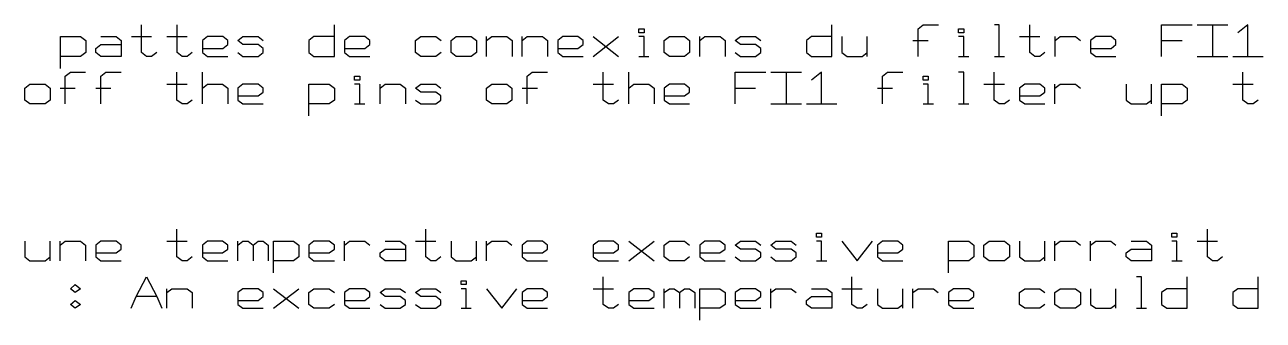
# Model space of a CAD drawing. Extents: x 0 to 1189, y 35 to 806.
# Drawn here: x 481.9 to 625.8, y 578.6 to 612.9 of the extents above; entities that cross this region are included whole.
import ezdxf

# ---------------------------------------------------------------- set-up
doc = ezdxf.new("R2010")
doc.units = 0
doc.layers.add('1', color=1, linetype='CONTINUOUS')

msp = doc.modelspace()

# ---------------------------------------------------------------- linework, layer by layer
at = {"layer": '1'}
for p, q in [((495.5, 609.7), (495.5, 612.9)), ((499.63, 609.7), (499.63, 612.9)), ((517.9, 609.23), (517.9, 612.9)), ((575.65, 609.23), (575.65, 612.9)), ((585.68, 612.45), (586.25, 612.9)), ((586.25, 612.9), (588.03, 612.9)), ((595.1, 612.9), (594.53, 612.9)), ((595.1, 609.23), (595.1, 612.9)), ((598.65, 609.7), (598.65, 612.9)), ((613.95, 609.23), (613.95, 612.9)), ((613.95, 612.9), (617.5, 612.9)), ((618.08, 612.9), (621.63, 612.9)), ((619.85, 612.9), (619.85, 609.23)), ((623.98, 612.9), (622.8, 611.98)), ((623.98, 609.23), (623.98, 612.9)), ((486.08, 607.85), (486.08, 611.53)), ((486.08, 611.53), (488.43, 611.53)), ((488.43, 611.53), (489.03, 611.08)), ((490.78, 611.53), (492.55, 611.53)), ((492.55, 611.53), (493.15, 611.08)), ((494.33, 611.53), (496.68, 611.53)), ((498.45, 611.53), (500.8, 611.53)), ((503.15, 611.53), (502.58, 611.08)), ((504.93, 611.53), (503.15, 611.53)), ((505.53, 611.08), (504.93, 611.53)), ((506.7, 611.08), (507.28, 611.53)), ((507.28, 611.53), (509.05, 611.53)), ((509.05, 611.53), (509.65, 611.08)), ((515.53, 611.53), (514.95, 611.08)), ((517.9, 611.53), (515.53, 611.53)), ((519.65, 611.53), (519.08, 611.08)), ((521.43, 611.53), (519.65, 611.53)), ((522.03, 611.08), (521.43, 611.53)), ((527.33, 611.08), (527.93, 611.53)), ((527.93, 611.53), (529.68, 611.53)), ((529.68, 611.53), (530.28, 611.08)), ((531.45, 611.08), (532.05, 611.53)), ((532.05, 611.53), (533.8, 611.53)), ((533.8, 611.53), (534.4, 611.08)), ((535.58, 609.23), (535.58, 611.53)), ((535.58, 611.08), (536.18, 611.53)), ((536.18, 611.53), (537.93, 611.53)), ((537.93, 611.53), (538.53, 611.08)), ((539.7, 609.23), (539.7, 611.53)), ((539.7, 611.08), (540.3, 611.53)), ((540.3, 611.53), (542.05, 611.53)), ((542.05, 611.53), (542.65, 611.08)), ((544.43, 611.53), (543.83, 611.08)), ((546.18, 611.53), (544.43, 611.53)), ((546.78, 611.08), (546.18, 611.53)), ((547.95, 609.23), (550.9, 611.53)), ((547.95, 611.53), (550.9, 609.23)), ((553.25, 611.98), (553.25, 612.45)), ((553.25, 612.45), (553.85, 612.45)), ((553.85, 611.98), (553.25, 611.98)), ((553.85, 611.53), (553.25, 611.53)), ((553.85, 612.45), (553.85, 611.98)), ((553.85, 609.23), (553.85, 611.53)), ((556.2, 611.08), (556.8, 611.53)), ((556.8, 611.53), (558.55, 611.53)), ((558.55, 611.53), (559.15, 611.08)), ((560.33, 609.23), (560.33, 611.53)), ((560.33, 611.08), (560.93, 611.53)), ((560.93, 611.53), (562.68, 611.53)), ((562.68, 611.53), (563.28, 611.08)), ((564.45, 611.08), (565.05, 611.53)), ((565.05, 611.53), (566.8, 611.53)), ((566.8, 611.53), (567.4, 611.08)), ((573.3, 611.53), (572.7, 611.08)), ((575.65, 611.53), (573.3, 611.53)), ((576.83, 611.53), (576.83, 609.7)), ((579.78, 609.23), (579.78, 611.53)), ((585.68, 609.23), (585.68, 612.45)), ((590.38, 611.98), (590.38, 612.45)), ((590.38, 612.45), (590.98, 612.45)), ((590.98, 611.98), (590.38, 611.98)), ((590.98, 611.53), (590.38, 611.53)), ((590.98, 612.45), (590.98, 611.98)), ((590.98, 609.23), (590.98, 611.53)), ((597.45, 611.53), (599.83, 611.53)), ((601.58, 609.23), (601.58, 611.53)), ((601.58, 611.08), (602.18, 611.53)), ((602.18, 611.53), (603.95, 611.53)), ((603.95, 611.53), (604.53, 611.08)), ((606.3, 611.53), (605.7, 611.08)), ((608.08, 611.53), (606.3, 611.53)), ((608.65, 611.08), (608.08, 611.53)), ((489.03, 611.08), (489.03, 609.7)), ((490.2, 610.15), (490.78, 610.6)), ((490.2, 609.7), (490.2, 610.15)), ((490.78, 610.6), (493.15, 610.6)), ((493.15, 611.08), (493.15, 609.23)), ((502.58, 611.08), (502.58, 609.7)), ((502.58, 610.15), (504.93, 610.15)), ((504.93, 610.15), (505.53, 610.6)), ((505.53, 610.6), (505.53, 611.08)), ((507.28, 610.6), (506.7, 611.08)), ((509.05, 610.6), (507.28, 610.6)), ((509.65, 610.15), (509.05, 610.6)), ((509.65, 609.7), (509.65, 610.15)), ((514.95, 611.08), (514.95, 609.7)), ((519.08, 611.08), (519.08, 609.7)), ((519.08, 610.15), (521.43, 610.15)), ((521.43, 610.15), (522.03, 610.6)), ((522.03, 610.6), (522.03, 611.08)), ((527.33, 609.7), (527.33, 611.08)), ((531.45, 609.7), (531.45, 611.08)), ((534.4, 611.08), (534.4, 609.7)), ((538.53, 611.08), (538.53, 609.23)), ((542.65, 611.08), (542.65, 609.23)), ((543.83, 611.08), (543.83, 609.7)), ((543.83, 610.15), (546.18, 610.15)), ((546.18, 610.15), (546.78, 610.6)), ((546.78, 610.6), (546.78, 611.08)), ((556.2, 609.7), (556.2, 611.08)), ((559.15, 611.08), (559.15, 609.7)), ((563.28, 611.08), (563.28, 609.23)), ((565.05, 610.6), (564.45, 611.08)), ((566.8, 610.6), (565.05, 610.6)), ((567.4, 610.15), (566.8, 610.6)), ((567.4, 609.7), (567.4, 610.15)), ((572.7, 611.08), (572.7, 609.7)), ((585.08, 611.08), (586.85, 611.08)), ((605.7, 611.08), (605.7, 609.7)), ((605.7, 610.15), (608.08, 610.15)), ((608.08, 610.15), (608.65, 610.6)), ((608.65, 610.6), (608.65, 611.08)), ((613.95, 611.08), (616.33, 611.08)), ((488.43, 609.23), (486.08, 609.23)), ((489.03, 609.7), (488.43, 609.23)), ((490.78, 609.23), (490.2, 609.7)), ((493.15, 609.23), (490.78, 609.23)), ((496.08, 609.23), (495.5, 609.7)), ((496.68, 609.23), (496.08, 609.23)), ((497.28, 609.7), (496.68, 609.23)), ((500.23, 609.23), (499.63, 609.7)), ((500.8, 609.23), (500.23, 609.23)), ((501.4, 609.7), (500.8, 609.23)), ((502.58, 609.7), (503.15, 609.23)), ((503.15, 609.23), (505.53, 609.23)), ((506.7, 609.7), (507.28, 609.23)), ((507.28, 609.23), (509.05, 609.23)), ((509.05, 609.23), (509.65, 609.7)), ((514.95, 609.7), (515.53, 609.23)), ((515.53, 609.23), (517.9, 609.23)), ((519.08, 609.7), (519.65, 609.23)), ((519.65, 609.23), (522.03, 609.23)), ((527.93, 609.23), (527.33, 609.7)), ((529.68, 609.23), (527.93, 609.23)), ((530.28, 609.7), (529.68, 609.23)), ((532.05, 609.23), (531.45, 609.7)), ((533.8, 609.23), (532.05, 609.23)), ((534.4, 609.7), (533.8, 609.23)), ((543.83, 609.7), (544.43, 609.23)), ((544.43, 609.23), (546.78, 609.23)), ((553.25, 609.23), (554.43, 609.23)), ((556.8, 609.23), (556.2, 609.7)), ((558.55, 609.23), (556.8, 609.23)), ((559.15, 609.7), (558.55, 609.23)), ((564.45, 609.7), (565.05, 609.23)), ((565.05, 609.23), (566.8, 609.23)), ((566.8, 609.23), (567.4, 609.7)), ((572.7, 609.7), (573.3, 609.23)), ((573.3, 609.23), (575.65, 609.23)), ((576.83, 609.7), (577.43, 609.23)), ((577.43, 609.23), (579.2, 609.23)), ((579.2, 609.23), (579.78, 609.7)), ((590.38, 609.23), (591.58, 609.23)), ((594.53, 609.23), (595.7, 609.23)), ((599.23, 609.23), (598.65, 609.7)), ((599.83, 609.23), (599.23, 609.23)), ((600.4, 609.7), (599.83, 609.23)), ((605.7, 609.7), (606.3, 609.23)), ((606.3, 609.23), (608.65, 609.23)), ((618.08, 609.23), (621.63, 609.23)), ((622.23, 609.23), (625.75, 609.23)), ((486.65, 606.93), (487.25, 607.4)), ((486.65, 603.73), (486.65, 606.93)), ((487.25, 607.4), (489.02, 607.4)), ((490.77, 606.93), (491.37, 607.4)), ((490.77, 603.73), (490.77, 606.93)), ((491.37, 607.4), (493.15, 607.4)), ((499.62, 604.18), (499.62, 607.4)), ((502.57, 603.73), (502.57, 607.4)), ((520.25, 606.48), (520.25, 606.93)), ((520.25, 606.93), (520.85, 606.93)), ((520.85, 606.93), (520.85, 606.48)), ((540.3, 606.93), (540.87, 607.4)), ((540.3, 603.73), (540.3, 606.93)), ((540.87, 607.4), (542.65, 607.4)), ((549.12, 604.18), (549.12, 607.4)), ((552.07, 603.73), (552.07, 607.4)), ((564.45, 603.73), (564.45, 607.4)), ((564.45, 607.4), (568, 607.4)), ((568.57, 607.4), (572.12, 607.4)), ((570.35, 607.4), (570.35, 603.73)), ((574.47, 607.4), (573.3, 606.48)), ((574.47, 603.73), (574.47, 607.4)), ((581.55, 606.93), (582.12, 607.4)), ((581.55, 603.73), (581.55, 606.93)), ((582.12, 607.4), (583.9, 607.4)), ((586.25, 606.48), (586.25, 606.93)), ((586.25, 606.93), (586.85, 606.93)), ((586.85, 606.93), (586.85, 606.48)), ((590.97, 607.4), (590.37, 607.4)), ((590.97, 603.73), (590.97, 607.4)), ((594.52, 604.18), (594.52, 607.4)), ((623.4, 604.18), (623.4, 607.4)), ((481.95, 605.55), (482.52, 606.03)), ((481.95, 604.18), (481.95, 605.55)), ((482.52, 606.03), (484.3, 606.03)), ((484.3, 606.03), (484.9, 605.55)), ((484.9, 605.55), (484.9, 604.18)), ((486.07, 605.55), (487.82, 605.55)), ((490.2, 605.55), (491.95, 605.55)), ((498.45, 606.03), (500.8, 606.03)), ((502.57, 605.55), (503.15, 606.03)), ((503.15, 606.03), (504.92, 606.03)), ((504.92, 606.03), (505.52, 605.55)), ((505.52, 605.55), (505.52, 603.73)), ((507.27, 606.03), (506.7, 605.55)), ((506.7, 605.55), (506.7, 604.18)), ((509.05, 606.03), (507.27, 606.03)), ((509.65, 605.55), (509.05, 606.03)), ((509.65, 605.1), (509.65, 605.55)), ((514.95, 602.35), (514.95, 606.03)), ((514.95, 606.03), (517.3, 606.03)), ((517.3, 606.03), (517.9, 605.55)), ((517.9, 605.55), (517.9, 604.18)), ((520.85, 606.48), (520.25, 606.48)), ((520.85, 606.03), (520.25, 606.03)), ((520.85, 603.73), (520.85, 606.03)), ((523.2, 603.73), (523.2, 606.03)), ((523.2, 605.55), (523.8, 606.03)), ((523.8, 606.03), (525.55, 606.03)), ((525.55, 606.03), (526.15, 605.55)), ((526.15, 605.55), (526.15, 603.73)), ((527.32, 605.55), (527.92, 606.03)), ((527.92, 605.1), (527.32, 605.55)), ((527.92, 606.03), (529.67, 606.03)), ((529.67, 606.03), (530.27, 605.55)), ((535.57, 605.55), (536.17, 606.03)), ((535.57, 604.18), (535.57, 605.55)), ((536.17, 606.03), (537.92, 606.03)), ((537.92, 606.03), (538.52, 605.55)), ((538.52, 605.55), (538.52, 604.18)), ((539.7, 605.55), (541.47, 605.55)), ((547.95, 606.03), (550.3, 606.03)), ((552.07, 605.55), (552.67, 606.03)), ((552.67, 606.03), (554.42, 606.03)), ((554.42, 606.03), (555.02, 605.55)), ((555.02, 605.55), (555.02, 603.73)), ((556.8, 606.03), (556.2, 605.55)), ((556.2, 605.55), (556.2, 604.18)), ((558.55, 606.03), (556.8, 606.03)), ((559.15, 605.55), (558.55, 606.03)), ((559.15, 605.1), (559.15, 605.55)), ((564.45, 605.55), (566.8, 605.55)), ((580.95, 605.55), (582.72, 605.55)), ((586.85, 606.48), (586.25, 606.48)), ((586.85, 606.03), (586.25, 606.03)), ((586.85, 603.73), (586.85, 606.03)), ((593.32, 606.03), (595.7, 606.03)), ((598.05, 606.03), (597.45, 605.55)), ((597.45, 605.55), (597.45, 604.18)), ((599.82, 606.03), (598.05, 606.03)), ((600.4, 605.55), (599.82, 606.03)), ((600.4, 605.1), (600.4, 605.55)), ((601.57, 603.73), (601.57, 606.03)), ((601.57, 605.55), (602.17, 606.03)), ((602.17, 606.03), (603.95, 606.03)), ((603.95, 606.03), (604.52, 605.55)), ((609.82, 606.03), (609.82, 604.18)), ((612.77, 603.73), (612.77, 606.03)), ((613.95, 602.35), (613.95, 606.03)), ((613.95, 606.03), (616.32, 606.03)), ((616.32, 606.03), (616.9, 605.55)), ((616.9, 605.55), (616.9, 604.18)), ((622.22, 606.03), (624.57, 606.03)), ((482.52, 603.73), (481.95, 604.18)), ((484.9, 604.18), (484.3, 603.73)), ((500.22, 603.73), (499.62, 604.18)), ((501.4, 604.18), (500.8, 603.73)), ((506.7, 604.65), (509.05, 604.65)), ((506.7, 604.18), (507.27, 603.73)), ((509.05, 604.65), (509.65, 605.1)), ((517.9, 604.18), (517.3, 603.73)), ((527.32, 604.18), (527.92, 603.73)), ((529.67, 605.1), (527.92, 605.1)), ((530.27, 604.65), (529.67, 605.1)), ((529.67, 603.73), (530.27, 604.18)), ((530.27, 604.18), (530.27, 604.65)), ((536.17, 603.73), (535.57, 604.18)), ((538.52, 604.18), (537.92, 603.73)), ((549.72, 603.73), (549.12, 604.18)), ((550.9, 604.18), (550.3, 603.73)), ((556.2, 604.65), (558.55, 604.65)), ((556.2, 604.18), (556.8, 603.73)), ((558.55, 604.65), (559.15, 605.1)), ((595.1, 603.73), (594.52, 604.18)), ((596.27, 604.18), (595.7, 603.73)), ((597.45, 604.65), (599.82, 604.65)), ((597.45, 604.18), (598.05, 603.73)), ((599.82, 604.65), (600.4, 605.1)), ((609.82, 604.18), (610.42, 603.73)), ((612.2, 603.73), (612.77, 604.18)), ((616.9, 604.18), (616.32, 603.73)), ((623.97, 603.73), (623.4, 604.18)), ((625.15, 604.18), (624.57, 603.73)), ((484.3, 603.73), (482.52, 603.73)), ((500.8, 603.73), (500.22, 603.73)), ((507.27, 603.73), (509.65, 603.73)), ((517.3, 603.73), (514.95, 603.73)), ((520.25, 603.73), (521.42, 603.73)), ((527.92, 603.73), (529.67, 603.73)), ((537.92, 603.73), (536.17, 603.73)), ((550.3, 603.73), (549.72, 603.73)), ((556.8, 603.73), (559.15, 603.73)), ((568.57, 603.73), (572.12, 603.73)), ((572.7, 603.73), (576.25, 603.73)), ((586.25, 603.73), (587.45, 603.73)), ((590.37, 603.73), (591.57, 603.73)), ((595.7, 603.73), (595.1, 603.73)), ((598.05, 603.73), (600.4, 603.73)), ((610.42, 603.73), (612.2, 603.73)), ((616.32, 603.73), (613.95, 603.73)), ((624.57, 603.73), (623.97, 603.73)), ((499.62, 585.98), (499.62, 589.2)), ((528.5, 585.98), (528.5, 589.2)), ((573.87, 588.28), (573.87, 588.73)), ((573.87, 588.73), (574.47, 588.73)), ((574.47, 588.28), (573.87, 588.28)), ((574.47, 588.73), (574.47, 588.28)), ((615.15, 588.28), (615.15, 588.73)), ((615.15, 588.73), (615.72, 588.73)), ((615.72, 588.28), (615.15, 588.28)), ((615.72, 588.73), (615.72, 588.28)), ((619.27, 585.98), (619.27, 589.2)), ((481.95, 587.83), (481.95, 585.98)), ((484.9, 585.53), (484.9, 587.83)), ((486.07, 585.53), (486.07, 587.83)), ((486.07, 587.35), (486.65, 587.83)), ((486.65, 587.83), (488.42, 587.83)), ((488.42, 587.83), (489.02, 587.35)), ((489.02, 587.35), (489.02, 585.53)), ((490.77, 587.83), (490.2, 587.35)), ((490.2, 587.35), (490.2, 585.98)), ((492.55, 587.83), (490.77, 587.83)), ((493.15, 587.35), (492.55, 587.83)), ((492.55, 586.45), (493.15, 586.9)), ((493.15, 586.9), (493.15, 587.35)), ((498.45, 587.83), (500.8, 587.83)), ((503.15, 587.83), (502.57, 587.35)), ((502.57, 587.35), (502.57, 585.98)), ((504.92, 587.83), (503.15, 587.83)), ((505.52, 587.35), (504.92, 587.83)), ((504.92, 586.45), (505.52, 586.9)), ((505.52, 586.9), (505.52, 587.35)), ((506.7, 585.53), (506.7, 587.83)), ((506.7, 587.35), (507.27, 587.83)), ((507.27, 587.83), (507.87, 587.83)), ((507.87, 587.83), (508.47, 587.35)), ((508.47, 587.35), (509.05, 587.83)), ((508.47, 587.35), (508.47, 585.53)), ((509.05, 587.83), (509.65, 587.83)), ((509.65, 587.83), (510.22, 587.35)), ((510.22, 587.35), (510.22, 585.53)), ((510.82, 584.15), (510.82, 587.83)), ((510.82, 587.83), (513.17, 587.83)), ((513.17, 587.83), (513.77, 587.35)), ((513.77, 587.35), (513.77, 585.98)), ((515.52, 587.83), (514.95, 587.35)), ((514.95, 587.35), (514.95, 585.98)), ((517.3, 587.83), (515.52, 587.83)), ((517.9, 587.35), (517.3, 587.83)), ((517.3, 586.45), (517.9, 586.9)), ((517.9, 586.9), (517.9, 587.35)), ((519.07, 585.53), (519.07, 587.83)), ((519.07, 587.35), (519.65, 587.83)), ((519.65, 587.83), (521.42, 587.83)), ((521.42, 587.83), (522.02, 587.35)), ((523.2, 586.45), (523.8, 586.9)), ((523.8, 587.83), (525.55, 587.83)), ((523.8, 586.9), (526.15, 586.9)), ((525.55, 587.83), (526.15, 587.35)), ((526.15, 587.35), (526.15, 585.53)), ((527.32, 587.83), (529.67, 587.83)), ((531.45, 587.83), (531.45, 585.98)), ((534.4, 585.53), (534.4, 587.83)), ((535.57, 585.53), (535.57, 587.83)), ((535.57, 587.35), (536.17, 587.83)), ((536.17, 587.83), (537.92, 587.83)), ((537.92, 587.83), (538.52, 587.35)), ((540.3, 587.83), (539.7, 587.35)), ((539.7, 587.35), (539.7, 585.98)), ((542.05, 587.83), (540.3, 587.83)), ((542.65, 587.35), (542.05, 587.83)), ((542.05, 586.45), (542.65, 586.9)), ((542.65, 586.9), (542.65, 587.35)), ((548.55, 587.83), (547.95, 587.35)), ((547.95, 587.35), (547.95, 585.98)), ((550.3, 587.83), (548.55, 587.83)), ((550.9, 587.35), (550.3, 587.83)), ((550.3, 586.45), (550.9, 586.9)), ((550.9, 586.9), (550.9, 587.35)), ((552.07, 585.53), (555.02, 587.83)), ((552.07, 587.83), (555.02, 585.53)), ((556.2, 587.35), (556.8, 587.83)), ((556.2, 585.98), (556.2, 587.35)), ((556.8, 587.83), (558.55, 587.83)), ((558.55, 587.83), (559.15, 587.35)), ((560.92, 587.83), (560.32, 587.35)), ((560.32, 587.35), (560.32, 585.98)), ((562.67, 587.83), (560.92, 587.83)), ((563.27, 587.35), (562.67, 587.83)), ((562.67, 586.45), (563.27, 586.9)), ((563.27, 586.9), (563.27, 587.35)), ((564.45, 587.35), (565.05, 587.83)), ((565.05, 586.9), (564.45, 587.35)), ((565.05, 587.83), (566.8, 587.83)), ((566.8, 586.9), (565.05, 586.9)), ((566.8, 587.83), (567.4, 587.35)), ((567.4, 586.45), (566.8, 586.9)), ((568.57, 587.35), (569.17, 587.83)), ((569.17, 586.9), (568.57, 587.35)), ((569.17, 587.83), (570.95, 587.83)), ((570.95, 586.9), (569.17, 586.9)), ((570.95, 587.83), (571.52, 587.35)), ((571.52, 586.45), (570.95, 586.9)), ((574.47, 587.83), (573.87, 587.83)), ((574.47, 585.53), (574.47, 587.83)), ((576.82, 587.83), (578.6, 585.53)), ((578.6, 585.53), (580.37, 587.83)), ((581.55, 587.83), (580.95, 587.35)), ((580.95, 587.35), (580.95, 585.98)), ((583.32, 587.83), (581.55, 587.83)), ((583.9, 587.35), (583.32, 587.83)), ((583.32, 586.45), (583.9, 586.9)), ((583.9, 586.9), (583.9, 587.35)), ((589.2, 584.15), (589.2, 587.83)), ((589.2, 587.83), (591.57, 587.83)), ((591.57, 587.83), (592.15, 587.35)), ((592.15, 587.35), (592.15, 585.98)), ((593.32, 587.35), (593.92, 587.83)), ((593.32, 585.98), (593.32, 587.35)), ((593.92, 587.83), (595.7, 587.83)), ((595.7, 587.83), (596.27, 587.35)), ((596.27, 587.35), (596.27, 585.98)), ((597.45, 587.83), (597.45, 585.98)), ((600.4, 585.53), (600.4, 587.83)), ((601.57, 585.53), (601.57, 587.83)), ((601.57, 587.35), (602.17, 587.83)), ((602.17, 587.83), (603.95, 587.83)), ((603.95, 587.83), (604.52, 587.35)), ((605.7, 585.53), (605.7, 587.83)), ((605.7, 587.35), (606.3, 587.83)), ((606.3, 587.83), (608.07, 587.83)), ((608.07, 587.83), (608.65, 587.35)), ((609.82, 586.45), (610.42, 586.9)), ((610.42, 587.83), (612.2, 587.83)), ((610.42, 586.9), (612.77, 586.9)), ((612.2, 587.83), (612.77, 587.35)), ((612.77, 587.35), (612.77, 585.53)), ((615.72, 587.83), (615.15, 587.83)), ((615.72, 585.53), (615.72, 587.83)), ((618.07, 587.83), (620.45, 587.83)), ((481.95, 585.98), (482.52, 585.53)), ((482.52, 585.53), (484.3, 585.53)), ((484.3, 585.53), (484.9, 585.98)), ((490.2, 586.45), (492.55, 586.45)), ((490.2, 585.98), (490.77, 585.53)), ((490.77, 585.53), (493.15, 585.53)), ((500.22, 585.53), (499.62, 585.98)), ((500.8, 585.53), (500.22, 585.53)), ((501.4, 585.98), (500.8, 585.53)), ((502.57, 586.45), (504.92, 586.45)), ((502.57, 585.98), (503.15, 585.53)), ((503.15, 585.53), (505.52, 585.53)), ((513.17, 585.53), (510.82, 585.53)), ((513.77, 585.98), (513.17, 585.53)), ((514.95, 586.45), (517.3, 586.45)), ((514.95, 585.98), (515.52, 585.53)), ((515.52, 585.53), (517.9, 585.53)), ((523.2, 585.98), (523.2, 586.45)), ((523.8, 585.53), (523.2, 585.98)), ((526.15, 585.53), (523.8, 585.53)), ((529.1, 585.53), (528.5, 585.98)), ((529.67, 585.53), (529.1, 585.53)), ((530.27, 585.98), (529.67, 585.53)), ((531.45, 585.98), (532.05, 585.53)), ((532.05, 585.53), (533.8, 585.53)), ((533.8, 585.53), (534.4, 585.98)), ((539.7, 586.45), (542.05, 586.45)), ((539.7, 585.98), (540.3, 585.53)), ((540.3, 585.53), (542.65, 585.53)), ((547.95, 586.45), (550.3, 586.45)), ((547.95, 585.98), (548.55, 585.53)), ((548.55, 585.53), (550.9, 585.53)), ((556.8, 585.53), (556.2, 585.98)), ((558.55, 585.53), (556.8, 585.53)), ((559.15, 585.98), (558.55, 585.53)), ((560.32, 586.45), (562.67, 586.45)), ((560.32, 585.98), (560.92, 585.53)), ((560.92, 585.53), (563.27, 585.53)), ((564.45, 585.98), (565.05, 585.53)), ((565.05, 585.53), (566.8, 585.53)), ((566.8, 585.53), (567.4, 585.98)), ((567.4, 585.98), (567.4, 586.45)), ((568.57, 585.98), (569.17, 585.53)), ((569.17, 585.53), (570.95, 585.53)), ((570.95, 585.53), (571.52, 585.98)), ((571.52, 585.98), (571.52, 586.45)), ((573.87, 585.53), (575.07, 585.53)), ((580.95, 586.45), (583.32, 586.45)), ((580.95, 585.98), (581.55, 585.53)), ((581.55, 585.53), (583.9, 585.53)), ((591.57, 585.53), (589.2, 585.53)), ((592.15, 585.98), (591.57, 585.53)), ((593.92, 585.53), (593.32, 585.98)), ((595.7, 585.53), (593.92, 585.53)), ((596.27, 585.98), (595.7, 585.53)), ((597.45, 585.98), (598.05, 585.53)), ((598.05, 585.53), (599.82, 585.53)), ((599.82, 585.53), (600.4, 585.98)), ((609.82, 585.98), (609.82, 586.45)), ((610.42, 585.53), (609.82, 585.98)), ((612.77, 585.53), (610.42, 585.53)), ((615.15, 585.53), (616.32, 585.53)), ((619.85, 585.53), (619.27, 585.98)), ((620.45, 585.53), (619.85, 585.53)), ((621.02, 585.98), (620.45, 585.53)), ((487.25, 582.3), (487.82, 582.78)), ((487.82, 582.78), (488.42, 582.3)), ((494.9, 581.4), (496.07, 583.68)), ((496.07, 583.68), (497.27, 581.4)), ((532.62, 582.78), (532.62, 583.23)), ((532.62, 583.23), (533.22, 583.23)), ((533.22, 582.78), (532.62, 582.78)), ((533.22, 583.23), (533.22, 582.78)), ((549.12, 580.48), (549.12, 583.68)), ((578, 580.48), (578, 583.68)), ((611.6, 583.68), (611.02, 583.68)), ((611.6, 580.03), (611.6, 583.68)), ((616.9, 580.03), (616.9, 583.68)), ((625.15, 580.03), (625.15, 583.68)), ((487.82, 581.85), (487.25, 582.3)), ((488.42, 582.3), (487.82, 581.85)), ((494.32, 580.03), (494.9, 581.4)), ((497.27, 581.4), (494.9, 581.4)), ((497.27, 581.4), (497.85, 580.03)), ((498.45, 580.03), (498.45, 582.3)), ((498.45, 581.85), (499.02, 582.3)), ((499.02, 582.3), (500.8, 582.3)), ((500.8, 582.3), (501.4, 581.85)), ((501.4, 581.85), (501.4, 580.03)), ((507.27, 582.3), (506.7, 581.85)), ((506.7, 581.85), (506.7, 580.48)), ((509.05, 582.3), (507.27, 582.3)), ((509.65, 581.85), (509.05, 582.3)), ((509.05, 580.93), (509.65, 581.4)), ((509.65, 581.4), (509.65, 581.85)), ((510.82, 580.03), (513.77, 582.3)), ((510.82, 582.3), (513.77, 580.03)), ((514.95, 581.85), (515.52, 582.3)), ((514.95, 580.48), (514.95, 581.85)), ((515.52, 582.3), (517.3, 582.3)), ((517.3, 582.3), (517.9, 581.85)), ((519.65, 582.3), (519.07, 581.85)), ((519.07, 581.85), (519.07, 580.48)), ((521.42, 582.3), (519.65, 582.3)), ((522.02, 581.85), (521.42, 582.3)), ((521.42, 580.93), (522.02, 581.4)), ((522.02, 581.4), (522.02, 581.85)), ((523.2, 581.85), (523.8, 582.3)), ((523.8, 581.4), (523.2, 581.85)), ((523.8, 582.3), (525.55, 582.3)), ((525.55, 581.4), (523.8, 581.4)), ((525.55, 582.3), (526.15, 581.85)), ((526.15, 580.93), (525.55, 581.4)), ((527.32, 581.85), (527.92, 582.3)), ((527.92, 581.4), (527.32, 581.85)), ((527.92, 582.3), (529.67, 582.3)), ((529.67, 581.4), (527.92, 581.4)), ((529.67, 582.3), (530.27, 581.85)), ((530.27, 580.93), (529.67, 581.4)), ((533.22, 582.3), (532.62, 582.3)), ((533.22, 580.03), (533.22, 582.3)), ((535.57, 582.3), (537.35, 580.03)), ((537.35, 580.03), (539.1, 582.3)), ((540.3, 582.3), (539.7, 581.85)), ((539.7, 581.85), (539.7, 580.48)), ((542.05, 582.3), (540.3, 582.3)), ((542.65, 581.85), (542.05, 582.3)), ((542.05, 580.93), (542.65, 581.4)), ((542.65, 581.4), (542.65, 581.85)), ((547.95, 582.3), (550.3, 582.3)), ((552.67, 582.3), (552.07, 581.85)), ((552.07, 581.85), (552.07, 580.48)), ((554.42, 582.3), (552.67, 582.3)), ((555.02, 581.85), (554.42, 582.3)), ((554.42, 580.93), (555.02, 581.4)), ((555.02, 581.4), (555.02, 581.85)), ((556.2, 580.03), (556.2, 582.3)), ((556.2, 581.85), (556.8, 582.3)), ((556.8, 582.3), (557.37, 582.3)), ((557.37, 582.3), (557.97, 581.85)), ((557.97, 581.85), (558.55, 582.3)), ((557.97, 581.85), (557.97, 580.03)), ((558.55, 582.3), (559.15, 582.3)), ((559.15, 582.3), (559.75, 581.85)), ((559.75, 581.85), (559.75, 580.03)), ((560.32, 578.65), (560.32, 582.3)), ((560.32, 582.3), (562.67, 582.3)), ((562.67, 582.3), (563.27, 581.85)), ((563.27, 581.85), (563.27, 580.48)), ((565.05, 582.3), (564.45, 581.85)), ((564.45, 581.85), (564.45, 580.48)), ((566.8, 582.3), (565.05, 582.3)), ((567.4, 581.85), (566.8, 582.3)), ((566.8, 580.93), (567.4, 581.4)), ((567.4, 581.4), (567.4, 581.85)), ((568.57, 580.03), (568.57, 582.3)), ((568.57, 581.85), (569.17, 582.3)), ((569.17, 582.3), (570.95, 582.3)), ((570.95, 582.3), (571.52, 581.85)), ((572.7, 580.93), (573.3, 581.4)), ((573.3, 582.3), (575.07, 582.3)), ((573.3, 581.4), (575.65, 581.4)), ((575.07, 582.3), (575.65, 581.85)), ((575.65, 581.85), (575.65, 580.03)), ((576.82, 582.3), (579.2, 582.3)), ((580.95, 582.3), (580.95, 580.48)), ((583.9, 580.03), (583.9, 582.3)), ((585.07, 580.03), (585.07, 582.3)), ((585.07, 581.85), (585.67, 582.3)), ((585.67, 582.3), (587.45, 582.3)), ((587.45, 582.3), (588.02, 581.85)), ((589.8, 582.3), (589.2, 581.85)), ((589.2, 581.85), (589.2, 580.48)), ((591.57, 582.3), (589.8, 582.3)), ((592.15, 581.85), (591.57, 582.3)), ((591.57, 580.93), (592.15, 581.4)), ((592.15, 581.4), (592.15, 581.85)), ((597.45, 581.85), (598.05, 582.3)), ((597.45, 580.48), (597.45, 581.85)), ((598.05, 582.3), (599.82, 582.3)), ((599.82, 582.3), (600.4, 581.85)), ((601.57, 581.85), (602.17, 582.3)), ((601.57, 580.48), (601.57, 581.85)), ((602.17, 582.3), (603.95, 582.3)), ((603.95, 582.3), (604.52, 581.85)), ((604.52, 581.85), (604.52, 580.48)), ((605.7, 582.3), (605.7, 580.48)), ((608.65, 580.03), (608.65, 582.3)), ((614.55, 582.3), (613.95, 581.85)), ((613.95, 581.85), (613.95, 580.48)), ((616.9, 582.3), (614.55, 582.3)), ((622.8, 582.3), (622.22, 581.85)), ((622.22, 581.85), (622.22, 580.48)), ((625.15, 582.3), (622.8, 582.3)), ((487.25, 580.48), (487.82, 580.93)), ((487.82, 580.03), (487.25, 580.48)), ((487.82, 580.93), (488.42, 580.48)), ((488.42, 580.48), (487.82, 580.03)), ((506.7, 580.93), (509.05, 580.93)), ((506.7, 580.48), (507.27, 580.03)), ((507.27, 580.03), (509.65, 580.03)), ((515.52, 580.03), (514.95, 580.48)), ((517.3, 580.03), (515.52, 580.03)), ((517.9, 580.48), (517.3, 580.03)), ((519.07, 580.93), (521.42, 580.93)), ((519.07, 580.48), (519.65, 580.03)), ((519.65, 580.03), (522.02, 580.03)), ((523.2, 580.48), (523.8, 580.03)), ((523.8, 580.03), (525.55, 580.03)), ((525.55, 580.03), (526.15, 580.48)), ((526.15, 580.48), (526.15, 580.93)), ((527.32, 580.48), (527.92, 580.03)), ((527.92, 580.03), (529.67, 580.03)), ((529.67, 580.03), (530.27, 580.48)), ((530.27, 580.48), (530.27, 580.93)), ((532.62, 580.03), (533.8, 580.03)), ((539.7, 580.93), (542.05, 580.93)), ((539.7, 580.48), (540.3, 580.03)), ((540.3, 580.03), (542.65, 580.03)), ((549.72, 580.03), (549.12, 580.48)), ((550.3, 580.03), (549.72, 580.03)), ((550.9, 580.48), (550.3, 580.03)), ((552.07, 580.93), (554.42, 580.93)), ((552.07, 580.48), (552.67, 580.03)), ((552.67, 580.03), (555.02, 580.03)), ((562.67, 580.03), (560.32, 580.03)), ((563.27, 580.48), (562.67, 580.03)), ((564.45, 580.93), (566.8, 580.93)), ((564.45, 580.48), (565.05, 580.03)), ((565.05, 580.03), (567.4, 580.03)), ((572.7, 580.48), (572.7, 580.93)), ((573.3, 580.03), (572.7, 580.48)), ((575.65, 580.03), (573.3, 580.03)), ((578.6, 580.03), (578, 580.48)), ((579.2, 580.03), (578.6, 580.03)), ((579.77, 580.48), (579.2, 580.03)), ((580.95, 580.48), (581.55, 580.03)), ((581.55, 580.03), (583.32, 580.03)), ((583.32, 580.03), (583.9, 580.48)), ((589.2, 580.93), (591.57, 580.93)), ((589.2, 580.48), (589.8, 580.03)), ((589.8, 580.03), (592.15, 580.03)), ((598.05, 580.03), (597.45, 580.48)), ((599.82, 580.03), (598.05, 580.03)), ((600.4, 580.48), (599.82, 580.03)), ((602.17, 580.03), (601.57, 580.48)), ((603.95, 580.03), (602.17, 580.03)), ((604.52, 580.48), (603.95, 580.03)), ((605.7, 580.48), (606.3, 580.03)), ((606.3, 580.03), (608.07, 580.03)), ((608.07, 580.03), (608.65, 580.48)), ((611.02, 580.03), (612.2, 580.03)), ((613.95, 580.48), (614.55, 580.03)), ((614.55, 580.03), (616.9, 580.03)), ((622.22, 580.48), (622.8, 580.03)), ((622.8, 580.03), (625.15, 580.03))]:
    msp.add_line(p, q, dxfattribs=at)

doc.saveas('drawing.dxf')
